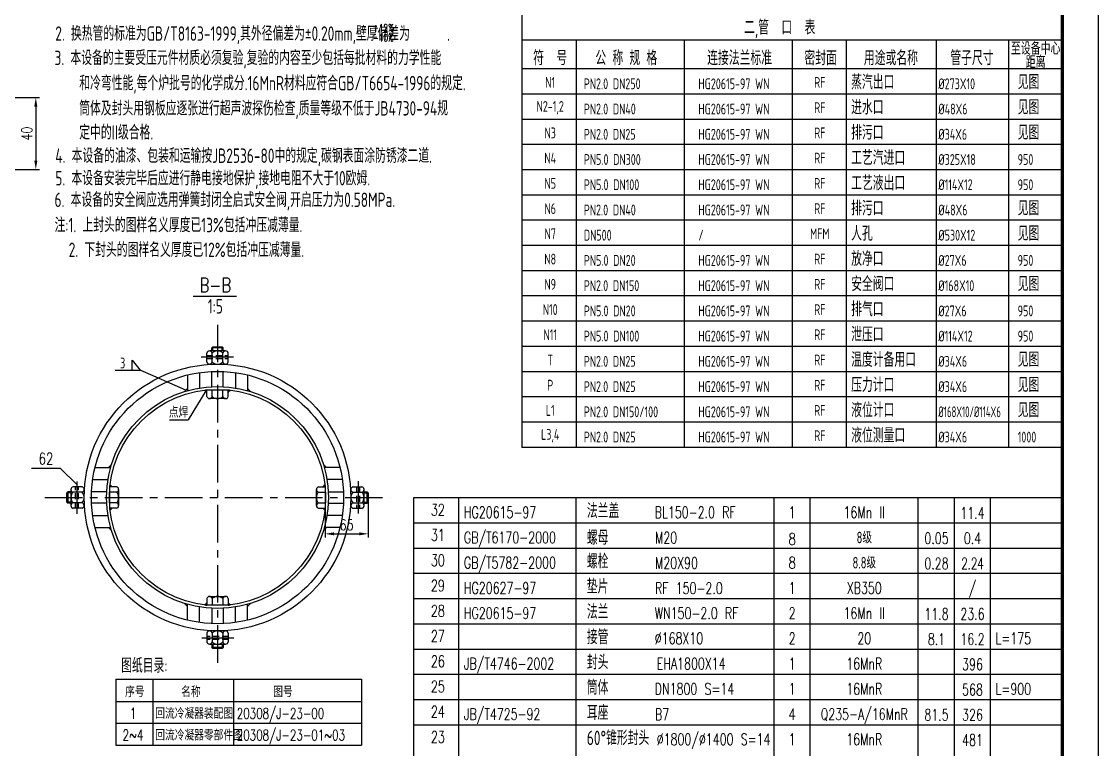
# Model space of a CAD drawing. Extents: x -28112 to -2231, y -2720 to 15724.
# Drawn here: x -19976 to -15492, y 10216 to 13245 of the extents above; entities that cross this region are included whole.
import ezdxf
from ezdxf.enums import TextEntityAlignment as Align

# ---------------------------------------------------------------- set-up
doc = ezdxf.new("R2010")
doc.units = 0
doc.header["$LTSCALE"] = 250
doc.header["$MEASUREMENT"] = 0
doc.linetypes.add('CENTER', pattern=[2, 1.25, -0.25, 0.25, -0.25])
doc.linetypes.add('DASHED', pattern=[0.75, 0.5, -0.25])
doc.layers.get('0').update_dxf_attribs({"linetype": 'CONTINUOUS'})
doc.layers.get('DEFPOINTS').update_dxf_attribs({"linetype": 'CONTINUOUS'})
doc.layers.add('1', color=7, linetype='CONTINUOUS')
doc.layers.add('2', color=1, linetype='CONTINUOUS')
doc.styles.add('HZ', font='isocp.shx', dxfattribs={"width": 0.75, "bigfont": 'hztxt.shx'})
doc.styles.add('HZ1', font='romans.shx', dxfattribs={"width": 0.7, "bigfont": 'hz1.shx'})
doc.styles.get("Standard").update_dxf_attribs({"font": 'txt.shx', "width": 0.75})
doc.dimstyles.new('STANDARD$0', dxfattribs={"dimscale": 15, "dimtxt": 3, "dimasz": 2.5, "dimexe": 1, "dimexo": 0, "dimgap": 1, "dimtad": 1, "dimdec": 0, "dimzin": 0, "dimdsep": 46, "dimtxsty": 'Standard', "dimcen": 0.09, "dimclrd": 7, "dimclre": 7, "dimclrt": 7, "dimadec": 0, "dimazin": 0, "dimtfac": 1, "dimtdec": 0, "dimtmove": 0, "dimatfit": 2, "dimfxl": 0, "dimtolj": 1, "dimtzin": 0, "dimarcsym": 0})

# ---------------------------------------------------------------- blocks, each defined once
blk = doc.blocks.new('*D116')
at = {"color": 7, "linetype": 'ByBlock'}
for p, q in [((-4040.4, 21853), (-4040.4, 21686.8)), ((-3860.4, 21853), (-3860.4, 21686.8)), ((-4002.9, 21701.8), (-3897.9, 21701.8))]:
    blk.add_line(p, q, dxfattribs=at)
for points in [[(-4002.9, 21708.1), (-4002.9, 21695.6), (-4040.4, 21701.8)], [(-3897.9, 21708.1), (-3897.9, 21695.6), (-3860.4, 21701.8)]]:
    blk.add_solid(points, dxfattribs=at)
at = {"layer": 'DEFPOINTS', "color": 0, "linetype": 'ByBlock'}
for p in [(-4040.4, 21853), (-3860.4, 21853), (-3860.4, 21701.8)]:
    blk.add_point(p, dxfattribs=at)
at = {"color": 7, "linetype": 'ByBlock', "insert": (-3950.4, 21739.3), "char_height": 45, "attachment_point": 5}
blk.add_mtext('\\A1;65', dxfattribs=at)
blk = doc.blocks.new('*D622')
at = {"color": 7, "linetype": 'ByBlock'}
for p, q in [((-18762.6, 17929.5), (-18583, 17929.5)), ((-18598, 17892), (-18598, 17667)), ((-18762.6, 17629.5), (-18583, 17629.5))]:
    blk.add_line(p, q, dxfattribs=at)
for points in [[(-18604.2, 17892), (-18591.7, 17892), (-18598, 17929.5)], [(-18604.2, 17667), (-18591.7, 17667), (-18598, 17629.5)]]:
    blk.add_solid(points, dxfattribs=at)
at = {"layer": 'DEFPOINTS', "color": 0, "linetype": 'ByBlock'}
for p in [(-18762.6, 17929.5), (-18762.6, 17629.5), (-18598, 17629.5)]:
    blk.add_point(p, dxfattribs=at)
at = {"color": 7, "linetype": 'ByBlock', "insert": (-18635.5, 17779.5), "char_height": 45, "attachment_point": 5, "rotation": 90}
blk.add_mtext('\\A1;40', dxfattribs=at)

msp = doc.modelspace()

# ---------------------------------------------------------------- hatches: boundary and pattern name
at = {"layer": '1'}
h = msp.add_hatch(dxfattribs=at)
h.set_pattern_fill('ANSI37', color=0, style=0)
h.set_pattern_definition([(45, (-14671.65287, -9975.21621), (-0.08838834765, 0.08838834765), []), (135, (-14671.65287, -9975.21621), (-0.08838834765, -0.08838834765), [])])
h.paths.add_polyline_path([(-19204.8, 11703.3), (-19204.8, 11712.3, 0.004533), (-19212.9, 11711.4)])
h = msp.add_hatch(dxfattribs=at)
h.set_pattern_fill('ANSI37', color=0, style=0)
h.set_pattern_definition([(135, (-23647.8936, -9975.21621), (0.08838834765, 0.08838834765), []), (45, (-23647.8936, -9975.21621), (0.08838834765, -0.08838834765), [])])
h.paths.add_polyline_path([(-19114.8, 11712.3, -0.004533), (-19106.7, 11711.4), (-19114.8, 11703.3)])
h = msp.add_hatch(dxfattribs=at)
h.set_pattern_fill('ANSI37', color=0, angle=90, style=0)
h.set_pattern_definition([(225, (2080.03681, 6776.47347), (-0.08838834765, 0.08838834765), []), (135, (2080.03681, 6776.47347), (0.08838834765, 0.08838834765), [])])
h.paths.add_polyline_path([(-19607.5, 11309.6, -0.004533), (-19606.6, 11317.7), (-19598.5, 11309.6)])
h = msp.add_hatch(dxfattribs=at)
h.set_pattern_fill('ANSI37', color=0, angle=-90, style=0)
h.set_pattern_definition([(315, (-40399.58328, 6776.47347), (0.08838834765, 0.08838834765), []), (45, (-40399.58328, 6776.47347), (-0.08838834765, 0.08838834765), [])])
h.paths.add_polyline_path([(-18712, 11309.6, 0.004533), (-18712.9, 11317.7), (-18721, 11309.6)])
h = msp.add_hatch(dxfattribs=at)
h.set_pattern_fill('ANSI37', color=0, angle=90, style=0)
h.set_pattern_definition([(135, (2080.03681, 15752.7142), (-0.08838834765, -0.08838834765), []), (225, (2080.03681, 15752.7142), (0.08838834765, -0.08838834765), [])])
h.paths.add_polyline_path([(-19607.5, 11219.6, 0.004533), (-19606.6, 11211.5), (-19598.5, 11219.6)])
h = msp.add_hatch(dxfattribs=at)
h.set_pattern_fill('ANSI37', color=0, angle=-90, style=0)
h.set_pattern_definition([(45, (-40399.58328, 15752.7142), (0.08838834765, -0.08838834765), []), (315, (-40399.58328, 15752.7142), (-0.08838834765, -0.08838834765), [])])
h.paths.add_polyline_path([(-18712, 11219.6, -0.004533), (-18712.9, 11211.5), (-18721, 11219.6)])
h = msp.add_hatch(dxfattribs=at)
h.set_pattern_fill('ANSI37', color=0, angle=180, style=0)
h.set_pattern_definition([(315, (-14671.65287, 32504.40388), (-0.08838834765, -0.08838834765), []), (225, (-14671.65287, 32504.40388), (-0.08838834765, 0.08838834765), [])])
h.paths.add_polyline_path([(-19204.8, 10816.8, -0.004533), (-19212.9, 10817.7), (-19204.8, 10825.8)])
h = msp.add_hatch(dxfattribs=at)
h.set_pattern_fill('ANSI37', color=0, angle=180, style=0)
h.set_pattern_definition([(225, (-23647.8936, 32504.40388), (0.08838834765, -0.08838834765), []), (315, (-23647.8936, 32504.40388), (0.08838834765, 0.08838834765), [])])
h.paths.add_polyline_path([(-19114.8, 10816.8, 0.004533), (-19106.7, 10817.7), (-19114.8, 10825.8)])

# ---------------------------------------------------------------- linework, layer by layer
for p, q in [((-15492.3, 6814.1), (-15492.3, 15724.1)), ((-15642.3, 13168.3), (-17892.3, 13168.3)), ((-17667.3, 13168.3), (-17667.3, 11473.3)), ((-17217.3, 13168.3), (-17217.3, 11473.3)), ((-16767.3, 13168.3), (-16767.3, 11473.3)), ((-16542.3, 13168.3), (-16542.3, 11473.3)), ((-16167.3, 13168.3), (-16167.3, 11473.3)), ((-15867.3, 13168.3), (-15867.3, 11473.3)), ((-15642.3, 13048.3), (-17892.3, 13048.3)), ((-15642.3, 12943.3), (-17892.3, 12943.3)), ((-15642.3, 12838.3), (-17892.3, 12838.3)), ((-15642.3, 12733.3), (-17892.3, 12733.3)), ((-15642.3, 12628.3), (-17892.3, 12628.3)), ((-15642.3, 12523.3), (-17892.3, 12523.3)), ((-15642.3, 12418.3), (-17892.3, 12418.3)), ((-15642.3, 12313.3), (-17892.3, 12313.3)), ((-15642.3, 12208.3), (-17892.3, 12208.3)), ((-15642.3, 12103.3), (-17892.3, 12103.3)), ((-15642.3, 11998.3), (-17892.3, 11998.3)), ((-15642.3, 11893.3), (-17892.3, 11893.3)), ((-15642.3, 11788.3), (-17892.3, 11788.3)), ((-15642.3, 11683.3), (-17892.3, 11683.3)), ((-15642.3, 11578.3), (-17892.3, 11578.3)), ((-15642.3, 11473.3), (-17892.3, 11473.3))]:
    msp.add_line(p, q)
at = {"color": 1}
msp.add_line((-17892.3, 15574.1), (-17892.3, 11473.3), dxfattribs=at)
at = {"const_width": 13.5}
msp.add_lwpolyline([(-15642.3, 6964.1), (-15642.3, 15574.1), (-27732.3, 15574.1), (-27732.3, 6964.1)], dxfattribs=at)
at = {"layer": '1', "color": 0, "linetype": 'CENTER', "ltscale": 0.5}
for p, q in [((-19159.8, 11983.5), (-19159.8, 10545.7)), ((-19227.3, 11849.5), (-19093.8, 11849.5)), ((-19744.7, 11197.1), (-19744.7, 11330.6)), ((-18574.8, 11332.1), (-18574.8, 11198.6)), ((-19878.7, 11264.6), (-18440.8, 11264.6)), ((-19092.3, 10679.6), (-19225.7, 10679.6))]:
    msp.add_line(p, q, dxfattribs=at)
at = {"layer": '1', "color": 1}
for p, q in [((-19183.8, 11887.8), (-19179.3, 11892.3)), ((-19183.8, 11874.8), (-19183.8, 11887.8)), ((-19135.8, 11887.8), (-19183.8, 11887.8)), ((-19179.3, 11892.3), (-19140.3, 11892.3)), ((-19140.3, 11892.3), (-19135.8, 11887.8)), ((-19135.8, 11874.8), (-19135.8, 11887.8)), ((-19204.8, 11828.6), (-19204.8, 11865.8)), ((-19126, 11874.8), (-19193.5, 11874.8)), ((-19182.3, 11828.6), (-19182.3, 11865.8)), ((-19137.3, 11828.6), (-19137.3, 11865.8)), ((-19114.8, 11828.6), (-19114.8, 11865.8)), ((-19284.8, 11774.5), (-19284.8, 11709.4)), ((-19234.8, 11783.5), (-19234.8, 11720.5)), ((-19183.8, 11726), (-19183.8, 11789)), ((-19135.8, 11726), (-19135.8, 11789)), ((-19084.8, 11783.5), (-19084.8, 11720.5)), ((-19034.8, 11774.5), (-19034.8, 11709.4)), ((-19284.8, 11718), (-19297, 11705.7)), ((-19212.9, 11711.4), (-19204.8, 11703.3)), ((-19204.8, 11685.3), (-19204.8, 11712.3)), ((-19204.8, 11712.3), (-19114.8, 11712.3)), ((-19182.3, 11685.3), (-19182.3, 11712.3)), ((-19137.3, 11685.3), (-19137.3, 11712.3)), ((-19114.8, 11685.3), (-19114.8, 11712.3)), ((-19106.7, 11711.4), (-19114.8, 11703.3)), ((-19034.8, 11718), (-19022.5, 11705.7)), ((-19126, 11676.3), (-19193.5, 11676.3)), ((-19669.7, 11389.6), (-19604.5, 11389.6)), ((-19613.2, 11389.6), (-19600.9, 11401.8)), ((-18706.4, 11389.6), (-18718.6, 11401.8)), ((-18649.9, 11389.6), (-18715, 11389.6)), ((-19770, 11298.3), (-19770, 11230.8)), ((-19723.8, 11309.6), (-19761, 11309.6)), ((-19678.7, 11339.6), (-19615.6, 11339.6)), ((-19607.5, 11219.6), (-19607.5, 11309.6)), ((-19580.5, 11309.6), (-19607.5, 11309.6)), ((-19606.6, 11317.7), (-19598.5, 11309.6)), ((-19571.5, 11298.3), (-19571.5, 11230.8)), ((-18748, 11230.8), (-18748, 11298.3)), ((-18739, 11309.6), (-18712, 11309.6)), ((-18712.9, 11317.7), (-18721, 11309.6)), ((-18712, 11309.6), (-18712, 11219.6)), ((-18640.9, 11339.6), (-18703.9, 11339.6)), ((-18595.8, 11309.6), (-18558.6, 11309.6)), ((-18549.6, 11230.8), (-18549.6, 11298.3)), ((-19787.5, 11284.1), (-19783, 11288.6)), ((-19787.5, 11245.1), (-19787.5, 11284.1)), ((-19770, 11288.6), (-19783, 11288.6)), ((-19783, 11288.6), (-19783, 11240.6)), ((-19723.8, 11287.1), (-19761, 11287.1)), ((-19621.1, 11288.6), (-19684.2, 11288.6)), ((-19580.5, 11287.1), (-19607.5, 11287.1)), ((-18739, 11287.1), (-18712, 11287.1)), ((-18698.4, 11288.6), (-18635.3, 11288.6)), ((-18595.8, 11287.1), (-18558.6, 11287.1)), ((-18549.6, 11288.6), (-18536.5, 11288.6)), ((-18536.5, 11240.6), (-18536.5, 11288.6)), ((-18536.5, 11288.6), (-18532, 11284.1)), ((-18532, 11284.1), (-18532, 11245.1)), ((-19783, 11240.6), (-19787.5, 11245.1)), ((-19770, 11240.6), (-19783, 11240.6)), ((-19723.8, 11242.1), (-19761, 11242.1)), ((-19723.8, 11219.6), (-19761, 11219.6)), ((-19621.1, 11240.6), (-19684.2, 11240.6)), ((-19580.5, 11242.1), (-19607.5, 11242.1)), ((-19580.5, 11219.6), (-19607.5, 11219.6)), ((-19606.6, 11211.5), (-19598.5, 11219.6)), ((-18739, 11242.1), (-18712, 11242.1)), ((-18739, 11219.6), (-18712, 11219.6)), ((-18712.9, 11211.5), (-18721, 11219.6)), ((-18698.4, 11240.6), (-18635.3, 11240.6)), ((-18595.8, 11242.1), (-18558.6, 11242.1)), ((-18595.8, 11219.6), (-18558.6, 11219.6)), ((-18549.6, 11240.6), (-18536.5, 11240.6)), ((-18532, 11245.1), (-18536.5, 11240.6)), ((-19678.7, 11189.6), (-19615.6, 11189.6)), ((-18640.9, 11189.6), (-18703.9, 11189.6)), ((-19669.7, 11139.6), (-19604.5, 11139.6)), ((-19613.2, 11139.6), (-19600.9, 11127.3)), ((-18706.4, 11139.6), (-18718.6, 11127.3)), ((-18649.9, 11139.6), (-18715, 11139.6)), ((-19193.5, 10852.8), (-19126, 10852.8)), ((-19284.8, 10811.2), (-19297, 10823.4)), ((-19284.8, 10754.7), (-19284.8, 10819.8)), ((-19234.8, 10745.7), (-19234.8, 10808.7)), ((-19212.9, 10817.7), (-19204.8, 10825.8)), ((-19204.8, 10843.8), (-19204.8, 10816.8)), ((-19114.8, 10816.8), (-19204.8, 10816.8)), ((-19182.3, 10843.8), (-19182.3, 10816.8)), ((-19137.3, 10843.8), (-19137.3, 10816.8)), ((-19114.8, 10843.8), (-19114.8, 10816.8)), ((-19106.7, 10817.7), (-19114.8, 10825.8)), ((-19084.8, 10745.7), (-19084.8, 10808.7)), ((-19034.8, 10811.2), (-19022.5, 10823.4)), ((-19034.8, 10754.7), (-19034.8, 10819.8)), ((-19183.8, 10803.2), (-19183.8, 10740.1)), ((-19135.8, 10803.2), (-19135.8, 10740.1)), ((-19204.8, 10700.6), (-19204.8, 10663.4)), ((-19182.3, 10700.6), (-19182.3, 10663.4)), ((-19137.3, 10700.6), (-19137.3, 10663.4)), ((-19114.8, 10700.6), (-19114.8, 10663.4)), ((-19193.5, 10654.4), (-19126, 10654.4)), ((-19183.8, 10654.4), (-19183.8, 10641.3)), ((-19179.3, 10636.8), (-19183.8, 10641.3)), ((-19183.8, 10641.3), (-19135.8, 10641.3)), ((-19140.3, 10636.8), (-19179.3, 10636.8)), ((-19135.8, 10641.3), (-19140.3, 10636.8)), ((-19135.8, 10654.4), (-19135.8, 10641.3)), ((-19582.4, 10509.3), (-19582.4, 10234.7)), ((-19582.4, 10509.3), (-18560.3, 10509.3)), ((-18560.3, 10509.3), (-18560.3, 10234.7)), ((-19582.4, 10234.7), (-18560.3, 10234.7))]:
    msp.add_line(p, q, dxfattribs=at)
at = {"layer": '1', "color": 0}
for p, q in [((-19179.3, 11874.8), (-19179.3, 11892.3)), ((-19140.3, 11874.8), (-19140.3, 11892.3)), ((-19514.9, 11836.6), (-19482.3, 11794.5)), ((-19514.9, 11794.5), (-19514.9, 11836.6)), ((-19585.2, 11794.5), (-19482.3, 11794.5)), ((-19291.1, 11711.7), (-19482.3, 11794.5)), ((-19208.3, 11708), (-19281.7, 11587.5)), ((-19360.3, 11587.5), (-19281.7, 11587.5)), ((-19744.7, 11316.9), (-19814, 11385.2)), ((-19770, 11284.1), (-19787.5, 11284.1)), ((-18549.6, 11284.1), (-18532, 11284.1)), ((-19770, 11245.1), (-19787.5, 11245.1)), ((-18549.6, 11245.1), (-18532, 11245.1)), ((-19179.3, 10654.4), (-19179.3, 10636.8)), ((-19140.3, 10654.4), (-19140.3, 10636.8)), ((-19582.4, 10415.1), (-18560.3, 10415.1)), ((-19582.4, 10324.9), (-18560.3, 10324.9))]:
    msp.add_line(p, q, dxfattribs=at)
at = {"layer": '1', "color": 0, "linetype": 'DASHED', "ltscale": 0.2}
for p, q in [((-19204.8, 11855.5), (-19114.8, 11855.5)), ((-19204.8, 11843.5), (-19114.8, 11843.5)), ((-19750.7, 11219.6), (-19750.7, 11309.6)), ((-19738.7, 11219.6), (-19738.7, 11309.6)), ((-18580.8, 11309.6), (-18580.8, 11219.6)), ((-18568.8, 11309.6), (-18568.8, 11219.6)), ((-19114.8, 10685.6), (-19204.8, 10685.6)), ((-19114.8, 10673.6), (-19204.8, 10673.6))]:
    msp.add_line(p, q, dxfattribs=at)
at = {"layer": '1'}
for p, q in [((-18342.3, 11264.2), (-15642.3, 11264.2)), ((-18155.2, 7724.2), (-18155.2, 11264.2)), ((-17667.3, 7724.2), (-17667.3, 11264.2)), ((-16842.3, 7724.2), (-16842.3, 11264.2)), ((-16692.3, 7724.2), (-16692.3, 11264.2)), ((-16242.3, 7724.2), (-16242.3, 11264.2)), ((-16092.3, 7904.2), (-16092.3, 11264.2)), ((-15942.3, 7724.2), (-15942.3, 11264.2)), ((-18342.3, 11159.2), (-15642.3, 11159.2)), ((-18342.3, 11054.2), (-15642.3, 11054.2)), ((-18342.3, 10949.2), (-15642.3, 10949.2)), ((-18342.3, 10844.2), (-15642.3, 10844.2)), ((-18342.3, 10739.2), (-15642.3, 10739.2)), ((-18342.3, 10634.2), (-15642.3, 10634.2)), ((-19428.5, 10509.3), (-19428.5, 10234.7)), ((-19093.8, 10509.3), (-19093.8, 10234.7)), ((-18342.3, 10529.2), (-15642.3, 10529.2)), ((-18342.3, 10424.2), (-15642.3, 10424.2)), ((-18342.3, 10319.2), (-15642.3, 10319.2))]:
    msp.add_line(p, q, dxfattribs=at)
at = {"layer": '1', "color": 1}
for radius in [555, 525, 462, 450]:
    msp.add_circle((-19159.8, 11264.6), radius, dxfattribs=at)
for centre, radius, start, end in [((-19193.5, 11863.3), 11.5, 12.6804, 167.3196), ((-19159.8, 11842.2), 32.6, 46.3972, 133.6028), ((-19126, 11863.3), 11.5, 12.6804, 167.3196), ((-19193.5, 11831.1), 11.5, 192.6804, 347.3196), ((-19159.8, 11852.2), 32.6, 226.3972, 313.6028), ((-19126, 11831.1), 11.5, 192.6804, 347.3196), ((-19193.5, 11687.9), 11.5, 192.6804, 347.3196), ((-19159.8, 11709), 32.6, 226.3972, 313.6028), ((-19126, 11687.9), 11.5, 192.6804, 347.3196), ((-19758.5, 11298.3), 11.5, 102.6804, 257.3196), ((-19726.3, 11298.3), 11.5, 282.6804, 77.3196), ((-19583, 11298.3), 11.5, 282.6804, 77.3196), ((-18736.5, 11298.3), 11.5, 102.6804, 257.3196), ((-18593.2, 11298.3), 11.5, 102.6804, 257.3196), ((-18561.1, 11298.3), 11.5, 282.6804, 77.3196), ((-19737.4, 11264.6), 32.6, 136.3972, 223.6028), ((-19747.4, 11264.6), 32.6, 316.3972, 43.6028), ((-19604.1, 11264.6), 32.6, 316.3972, 43.6028), ((-18715.4, 11264.6), 32.6, 136.3972, 223.6028), ((-18572.1, 11264.6), 32.6, 136.3972, 223.6028), ((-18582.2, 11264.6), 32.6, 316.3972, 43.6028), ((-19758.5, 11230.8), 11.5, 102.6804, 257.3196), ((-19726.3, 11230.8), 11.5, 282.6804, 77.3196), ((-19583, 11230.8), 11.5, 282.6804, 77.3196), ((-18736.5, 11230.8), 11.5, 102.6804, 257.3196), ((-18593.2, 11230.8), 11.5, 102.6804, 257.3196), ((-18561.1, 11230.8), 11.5, 282.6804, 77.3196), ((-19193.5, 10841.3), 11.5, 12.6804, 167.3196), ((-19159.8, 10820.2), 32.6, 46.3972, 133.6028), ((-19126, 10841.3), 11.5, 12.6804, 167.3196), ((-19193.5, 10698.1), 11.5, 12.6804, 167.3196), ((-19159.8, 10677), 32.6, 46.3972, 133.6028), ((-19126, 10698.1), 11.5, 12.6804, 167.3196), ((-19193.5, 10665.9), 11.5, 192.6804, 347.3196), ((-19159.8, 10687), 32.6, 226.3972, 313.6028), ((-19126, 10665.9), 11.5, 192.6804, 347.3196)]:
    msp.add_arc(centre, radius, start, end, dxfattribs=at)
at = {"layer": '2'}
for p, q in [((-19260.5, 12103), (-19080.5, 12103)), ((-19814, 11385.2), (-19934, 11385.2)), ((-18342.3, 7724.2), (-18342.3, 11264.2))]:
    msp.add_line(p, q, dxfattribs=at)

# ---------------------------------------------------------------- texts
at = {"style": 'HZ', "width": 0.75}
for s, height, p in [('二,管  口  表', 60, (-16819.3, 13217.2)), ('至设备中心', 52.5, (-15753.8, 13136)), ('符  号', 60, (-17774.7, 13096.9)), ('公 称 规 格', 60, (-17457.9, 13096.9)), ('连接法兰标准', 60, (-16986.3, 13096.9)), ('密封面', 60, (-16648.9, 13096.9)), ('用途或名称', 60, (-16356.3, 13096.9)), ('管子尺寸', 60, (-16018.9, 13096.9)), ('距离', 52.5, (-15753.8, 13079.3)), ('N1', 45, (-17774.7, 12991.9)), ('RF', 45, (-16652.5, 12991.9)), ('N2-1,2', 45, (-17774.7, 12886.9)), ('RF', 45, (-16652.5, 12886.9)), ('N3', 45, (-17774.7, 12781.9)), ('RF', 45, (-16652.5, 12781.9)), ('N4', 45, (-17774.7, 12676.9)), ('RF', 45, (-16652.5, 12676.9)), ('N5', 45, (-17774.7, 12571.9)), ('RF', 45, (-16652.5, 12571.9)), ('N6', 45, (-17774.7, 12466.9)), ('RF', 45, (-16652.5, 12466.9)), ('N7', 45, (-17774.7, 12361.9)), ('MFM', 45, (-16652.5, 12361.9)), ('N8', 45, (-17774.7, 12256.9)), ('RF', 45, (-16652.5, 12256.9)), ('N9', 45, (-17774.7, 12151.9)), ('RF', 45, (-16652.5, 12151.9)), ('N10', 45, (-17774.7, 12046.9)), ('RF', 45, (-16652.5, 12046.9)), ('N11', 45, (-17774.7, 11941.9)), ('RF', 45, (-16652.5, 11941.9)), ('T', 45, (-17774.7, 11836.9)), ('RF', 45, (-16652.5, 11836.9)), ('P', 45, (-17774.7, 11731.9)), ('RF', 45, (-16652.5, 11731.9)), ('L1', 45, (-17774.7, 11626.9)), ('RF', 45, (-16652.5, 11626.9)), ('L3,4', 45, (-17774.7, 11521.9)), ('RF', 45, (-16652.5, 11521.9))]:
    msp.add_text(s, height=height, dxfattribs=at).set_placement(p, align=Align.MIDDLE)
at = {"style": 'HZ'}
for s, height, width, p in [('PN2.0 DN250', 45, 0.75, (-17634.9, 12963.7)), ('HG20615-97 WN', 45, 0.75, (-17157.9, 12963.7)), ('蒸汽出口', 60, 0.75, (-16521.8, 12963.3)), ('%%C273X10', 45, 0.75, (-16158.8, 12963.7)), ('见图', 60, 0.75, (-15828.6, 12963.7)), ('进水口', 60, 0.75, (-16521.8, 12858.3)), ('见图', 60, 0.75, (-15828.6, 12858.7)), ('PN2.0 DN40', 45, 0.75, (-17634.9, 12858.7)), ('HG20615-97 WN', 45, 0.75, (-17157.9, 12858.7)), ('%%C48X6', 45, 0.75, (-16158.8, 12858.7)), ('PN2.0 DN25', 45, 0.75, (-17634.9, 12753.7)), ('HG20615-97 WN', 45, 0.75, (-17157.9, 12753.7)), ('排污口', 60, 0.75, (-16521.8, 12753.3)), ('%%C34X6', 45, 0.75, (-16158.8, 12753.7)), ('见图', 60, 0.75, (-15828.6, 12753.7)), ('PN5.0 DN300', 45, 0.75, (-17634.9, 12648.7)), ('HG20615-97 WN', 45, 0.75, (-17157.9, 12648.7)), ('工艺汽进口', 60, 0.75, (-16521.8, 12648.3)), ('%%C325X18', 45, 0.75, (-16158.8, 12648.7)), ('950', 45, 0.75, (-15828.6, 12648.7)), ('工艺液出口', 60, 0.75, (-16521.8, 12543.3)), ('PN5.0 DN100', 45, 0.75, (-17634.9, 12543.7)), ('HG20615-97 WN', 45, 0.75, (-17157.9, 12543.7)), ('%%C114X12', 45, 0.75, (-16158.8, 12543.7)), ('950', 45, 0.75, (-15828.6, 12543.7)), ('PN2.0 DN40', 45, 0.75, (-17634.9, 12438.7)), ('HG20615-97 WN', 45, 0.75, (-17157.9, 12438.7)), ('排污口', 60, 0.75, (-16521.8, 12438.3)), ('%%C48X6', 45, 0.75, (-16158.8, 12438.7)), ('见图', 60, 0.75, (-15828.6, 12438.7)), ('DN500', 45, 0.75, (-17634.9, 12333.7)), ('/', 45, 0.75, (-17157.9, 12333.7)), ('人孔', 60, 0.75, (-16521.8, 12333.3)), ('%%C530X12', 45, 0.75, (-16158.8, 12333.7)), ('见图', 60, 0.75, (-15828.6, 12333.7)), ('放净口', 60, 0.75, (-16521.8, 12228.3)), ('PN5.0 DN20', 45, 0.75, (-17634.9, 12228.7)), ('HG20615-97 WN', 45, 0.75, (-17157.9, 12228.7)), ('%%C27X6', 45, 0.75, (-16158.8, 12228.7)), ('950', 45, 0.75, (-15828.6, 12228.7)), ('PN2.0 DN150', 45, 0.75, (-17634.9, 12123.7)), ('HG20615-97 WN', 45, 0.75, (-17157.9, 12123.7)), ('安全阀口', 60, 0.75, (-16521.8, 12123.3)), ('%%C168X10', 45, 0.75, (-16158.8, 12123.7)), ('见图', 60, 0.75, (-15828.6, 12123.7)), ('PN5.0 DN20', 45, 0.75, (-17634.9, 12018.7)), ('HG20615-97 WN', 45, 0.75, (-17157.9, 12018.7)), ('排气口', 60, 0.75, (-16521.8, 12018.3)), ('%%C27X6', 45, 0.75, (-16158.8, 12018.7)), ('950', 45, 0.75, (-15828.6, 12018.7)), ('泄压口', 60, 0.75, (-16521.8, 11913.3)), ('PN5.0 DN100', 45, 0.75, (-17634.9, 11913.7)), ('HG20615-97 WN', 45, 0.75, (-17157.9, 11913.7)), ('%%C114X12', 45, 0.75, (-16158.8, 11913.7)), ('950', 45, 0.75, (-15828.6, 11913.7)), ('PN2.0 DN25', 45, 0.75, (-17634.9, 11808.7)), ('HG20615-97 WN', 45, 0.75, (-17157.9, 11808.7)), ('温度计备用口', 60, 0.75, (-16521.8, 11808.3)), ('%%C34X6', 45, 0.75, (-16158.8, 11808.7)), ('见图', 60, 0.75, (-15828.6, 11808.7)), ('PN2.0 DN25', 45, 0.75, (-17634.9, 11703.7)), ('HG20615-97 WN', 45, 0.75, (-17157.9, 11703.7)), ('压力计口', 60, 0.75, (-16521.8, 11703.3)), ('%%C34X6', 45, 0.75, (-16158.8, 11703.7)), ('见图', 60, 0.75, (-15828.6, 11703.7)), ('液位计口', 60, 0.75, (-16521.8, 11598.3)), ('见图', 60, 0.75, (-15828.6, 11598.7)), ('PN2.0 DN150/100', 45, 0.75, (-17634.9, 11598.7)), ('HG20615-97 WN', 45, 0.75, (-17157.9, 11598.7)), ('%%C168X10/%%C114X6', 45, 0.65, (-16158.8, 11598.7)), ('PN2.0 DN25', 45, 0.75, (-17634.9, 11493.7)), ('HG20615-97 WN', 45, 0.75, (-17157.9, 11493.7)), ('液位测量口', 60, 0.75, (-16521.8, 11493.3)), ('%%C34X6', 45, 0.75, (-16158.8, 11493.7)), ('1000', 45, 0.75, (-15828.6, 11493.7))]:
    msp.add_text(s, height=height, dxfattribs=dict(at, width=width)).set_placement(p)
at = {"layer": '1'}
for s, height, style, width, p in [('2. 换热管的标准为GB/T8163-1999,其外径偏差为%%p0.20mm,壁厚偏差为      .', 60, 'HZ', 0.75, (-19835.1, 13165.3)), ('+12%%%', 30, 'HZ1', 0.75, (-18513.3, 13204.2)), ('-10%%%', 30, 'HZ1', 0.75, (-18513.3, 13162.2)), ('3. 本设备的主要受压元件材质必须复验,复验的内容至少包括每批材料的力学性能', 60, 'HZ', 0.75, (-19838.2, 13064.1)), ('    和冷弯性能,每个炉批号的化学成分.16MnR材料应符合GB/T6654-1996的规定.', 60, 'HZ', 0.75, (-19838.2, 12959.1)), ('    筒体及封头用钢板应逐张进行超声波探伤检查,质量等级不低于JB4730-94规', 60, 'HZ', 0.75, (-19838.2, 12854.1)), ('    定中的II级合格.', 60, 'HZ', 0.75, (-19838.2, 12754.1)), ('4. 本设备的油漆、包装和运输按JB2536-80中的规定,碳钢表面涂防锈漆二道.', 60, 'HZ', 0.75, (-19835.1, 12657.1)), ('5. 本设备安装完毕后应进行静电接地保护,接地电阻不大于10欧姆.', 60, 'HZ', 0.75, (-19835.1, 12563.3)), ('6. 本设备的安全阀应选用弹簧封闭全启式安全阀,开启压力为0.58MPa.', 60, 'HZ', 0.75, (-19838.2, 12473.5)), ('注:1. 上封头的图样名义厚度已13%包括冲压减薄量.', 60, 'HZ', 0.75, (-19838.2, 12368.5)), ('2. 下封头的图样名义厚度已12%包括冲压减薄量.', 60, 'HZ', 0.75, (-19779.3, 12265.4)), ('法兰盖', 60, 'HZ', 0.75, (-17622.3, 11179.2)), ('螺母 ', 60, 'HZ', 0.75, (-17622.3, 11067.8)), ('螺栓', 60, 'HZ', 0.75, (-17622.3, 10969.2)), ('垫片', 60, 'HZ', 0.75, (-17622.3, 10864.2)), ('法兰', 60, 'HZ', 0.75, (-17622.3, 10759.2)), ('接管', 60, 'HZ', 0.75, (-17622.3, 10654.2)), ('图纸目录:', 60, 'HZ', 0.75, (-19560.9, 10535.3)), ('封头', 60, 'HZ', 0.75, (-17622.3, 10549.2)), ('筒体', 60, 'HZ', 0.75, (-17622.3, 10444.2)), ('序号', 45, 'HZ', 0.75, (-19544.6, 10433.8)), ('名称', 45, 'HZ', 0.75, (-19311, 10433.8)), ('图号', 45, 'HZ', 0.75, (-18927.5, 10433.8)), ('耳座', 60, 'HZ', 0.75, (-17622.3, 10339.2)), ('回流冷凝器装配图', 45, 'HZ', 0.75, (-19418.9, 10343.6)), ('20308/J-23-00', 45, 'HZ1', 0.7, (-19079.8, 10343.6)), ('回流冷凝器零部件图', 45, 'HZ', 0.75, (-19418.9, 10253.4)), ('20308/J-23-01~03', 45, 'HZ1', 0.7, (-19079.8, 10253.4)), ('60%%D锥形封头', 60, 'HZ', 0.75, (-17622.3, 10234.2))]:
    msp.add_text(s, height=height, dxfattribs=dict(at, style=style, width=width)).set_placement(p)
for s, height, width, p in [('B-B', 60, 0.75, (-19168.8, 12118.7)), ('32', 48, 0.7, (-18242.4, 11189.2)), ('1', 48, 0.7, (-16767.3, 11179.2)), ('16Mn II', 48, 0.7, (-16467.3, 11179.2)), ('31', 48, 0.7, (-18242.4, 11084.2)), ('30', 48, 0.7, (-18242.4, 10979.2)), ('29', 48, 0.7, (-18242.4, 10874.2)), ('1', 48, 0.7, (-16767.3, 10864.2)), ('XB350', 48, 0.7, (-16467.3, 10864.2)), ('28', 48, 0.7, (-18242.4, 10769.2)), ('2', 48, 0.7, (-16767.3, 10759.2)), ('16Mn II', 48, 0.7, (-16467.3, 10759.2)), ('27', 48, 0.7, (-18242.4, 10664.2)), ('2', 48, 0.7, (-16767.3, 10654.2)), ('20', 48, 0.7, (-16467.3, 10654.2)), ('26', 48, 0.7, (-18242.4, 10559.2)), ('1', 48, 0.7, (-16767.3, 10549.2)), ('16MnR', 48, 0.7, (-16467.3, 10549.2)), ('25', 48, 0.7, (-18242.4, 10454.2)), ('1', 48, 0.7, (-16767.3, 10444.2)), ('16MnR', 48, 0.7, (-16467.3, 10444.2)), ('24', 48, 0.7, (-18242.4, 10349.2)), ('Q235-A/16MnR', 48, 0.7, (-16467.3, 10339.2)), ('23', 48, 0.7, (-18242.4, 10244.2)), ('1', 48, 0.7, (-16767.3, 10234.2)), ('16MnR', 48, 0.7, (-16467.3, 10234.2))]:
    msp.add_text(s, height=height, dxfattribs=dict(at, width=width)).set_placement(p, align=Align.CENTER)
at = {"layer": '1', "width": 0.75}
for s, height, style, p in [('1:5', 60, 'HZ', (-19168.8, 12030.2)), ('3', 45, 'HZ', (-19554.5, 11801.9)), ('点焊', 45, 'HZ', (-19321.9, 11597.1)), ('8级', 48, 'HZ', (-16467.3, 11074.2)), ('8', 48, 'HZ1', (-16767.3, 11067.8)), ('8', 48, 'HZ1', (-16767.3, 10969.2)), ('8.8级', 48, 'HZ', (-16467.3, 10969.2)), ('4', 48, 'HZ1', (-16767.3, 10339.2))]:
    msp.add_text(s, height=height, dxfattribs=dict(at, style=style)).set_placement(p, align=Align.CENTER)
at = {"layer": '1'}
for s, width, p in [('62', 0.75, (-19874, 11426.6)), ('11.4', 0.7, (-16016.7, 11200.2)), ('0.05', 0.7, (-16166.7, 11095.2)), ('0.4', 0.7, (-16016.7, 11095.2)), ('0.28', 0.7, (-16166.7, 10990.2)), ('2.24', 0.65, (-16016.7, 10990.2)), ('/', 0.7, (-16016.7, 10885.2)), ('11.8', 0.7, (-16166.7, 10780.2)), ('23.6', 0.7, (-16016.7, 10780.2)), ('8.1', 0.7, (-16166.7, 10675.2)), ('16.2', 0.7, (-16016.7, 10675.2)), ('396', 0.7, (-16016.7, 10570.2)), ('568', 0.7, (-16016.7, 10465.2)), ('81.5', 0.7, (-16166.7, 10360.2)), ('326', 0.7, (-16016.7, 10360.2)), ('481', 0.7, (-16016.7, 10255.2))]:
    msp.add_text(s, height=48, dxfattribs=dict(at, width=width)).set_placement(p, align=Align.MIDDLE)
at = {"layer": '1', "width": 0.7}
for s, p in [('HG20615-97', (-18133.9, 11179.2)), ('BL150-2.0 RF', (-17339.4, 11179.2)), ('GB/T6170-2000', (-18133.9, 11074.2)), ('M20', (-17338.4, 11073.3)), ('GB/T5782-2000', (-18133.9, 10969.2)), ('M20X90', (-17338.4, 10968.3)), ('HG20627-97', (-18133.9, 10864.2)), ('RF 150-2.0', (-17338.4, 10863.3)), ('HG20615-97', (-18133.9, 10759.2)), ('WN150-2.0 RF', (-17339.4, 10759.2)), ('%%c168X10', (-17339.4, 10654.2)), ('L=175', (-15921, 10654.2)), ('JB/T4746-2002', (-18133.9, 10549.2)), ('EHA1800X14', (-17331.2, 10549.2)), ('DN1800 S=14', (-17339.4, 10444.2)), ('L=900', (-15921, 10444.2)), ('JB/T4725-92', (-18133.9, 10339.2)), ('B7', (-17338.4, 10338.3)), ('%%C1800/%%C1400 S=14 ', (-17331.2, 10234.2))]:
    msp.add_text(s, height=48, dxfattribs=at).set_placement(p)
at = {"layer": '1', "style": 'HZ1', "width": 0.7}
for s, p in [('1', (-19511.5, 10366.3)), ('2~4', (-19511.5, 10276.1))]:
    msp.add_text(s, height=45, dxfattribs=at).set_placement(p, align=Align.MIDDLE)

# ---------------------------------------------------------------- dimensions: what is measured, and where the dimension line sits
at = {"layer": '1', "color": 0}
dim = msp.add_linear_dim(base=(-19916.2, 12629.2), p1=(-20080.8, 12929.2), p2=(-20080.8, 12629.2), angle=90, text='40', dimstyle='STANDARD$0', dxfattribs=at)
dim.commit()
dim.dimension.update_dxf_attribs({"geometry": '*D622', "text_midpoint": (-19953.7, 12779.2), "insert": (-1318.2, -5000.4)})
dim = msp.add_linear_dim(base=(-18532, 11113.4), p1=(-18712, 11264.6), p2=(-18532, 11264.6), text='65', dimstyle='STANDARD$0', dxfattribs=at)
dim.commit()
dim.dimension.update_dxf_attribs({"geometry": '*D116', "text_midpoint": (-18622, 11150.9), "insert": (-14671.7, -10588.4)})

doc.saveas('drawing.dxf')
